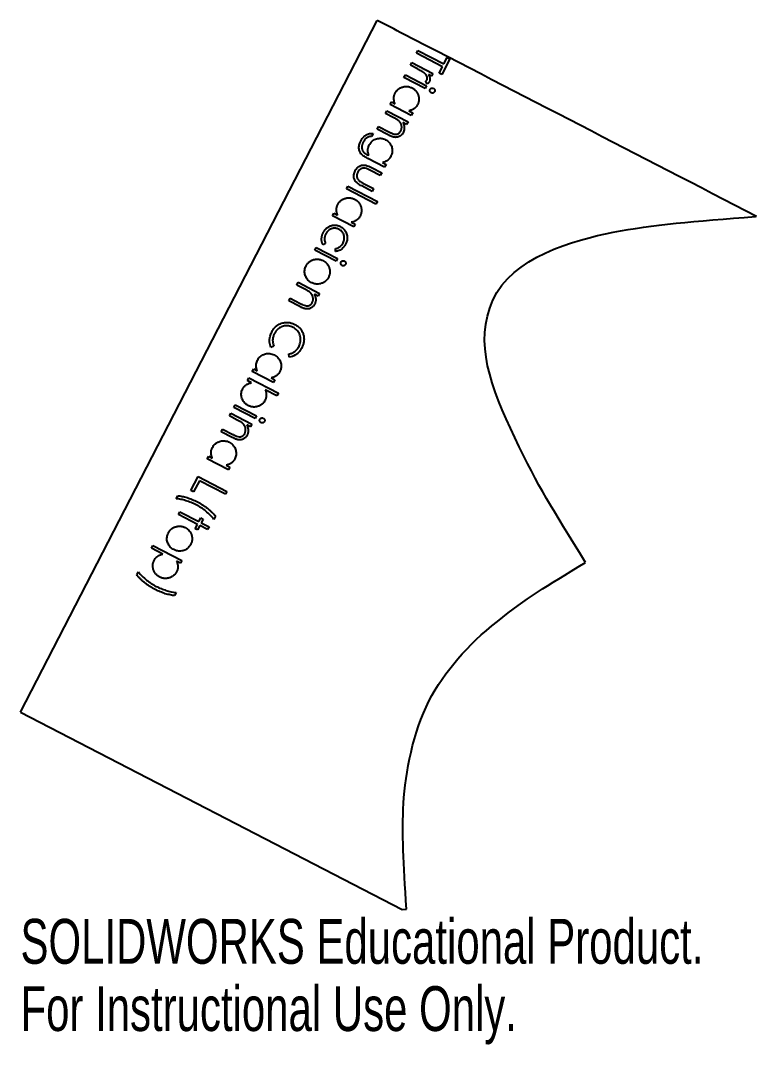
# Model space of a CAD drawing. Header units: millimetres. Extents: x 345 to 425, y -158 to -48.
import ezdxf

# ---------------------------------------------------------------- set-up
doc = ezdxf.new("R2010")
doc.units = ezdxf.units.MM
doc.styles.add('SLDTEXTSTYLE0', font='TXT', dxfattribs={"width": 0.7})

msp = doc.modelspace()

# ---------------------------------------------------------------- linework, layer by layer
at = {"color": 7, "linetype": 'Continuous', "lineweight": 25}
for p, q in [((345.21, -122.32), (383.7, -47.74)), ((387.92, -51.28), (388.09, -50.97)), ((390.72, -52.73), (387.92, -51.28)), ((388.09, -50.97), (390.88, -52.41)), ((391.54, -51.87), (390.67, -53.57)), ((390.88, -52.41), (391.24, -51.72)), ((391.24, -51.72), (391.54, -51.87)), ((387.27, -52.56), (387.42, -52.26)), ((388.04, -52.96), (387.27, -52.56)), ((387.42, -52.26), (389.71, -53.44)), ((390.36, -53.42), (390.72, -52.73)), ((386.57, -53.9), (386.73, -53.6)), ((388.87, -55.08), (386.57, -53.9)), ((386.73, -53.6), (389.02, -54.78)), ((389.56, -53.74), (389.22, -53.57)), ((389.71, -53.44), (389.56, -53.74)), ((390.67, -53.57), (390.36, -53.42)), ((389.02, -54.78), (388.87, -55.08)), ((389.1, -54.59), (388.93, -54.31)), ((385.08, -56.81), (385.23, -56.51)), ((387.37, -57.99), (385.08, -56.81)), ((385.23, -56.51), (385.62, -56.72)), ((384.58, -57.77), (384.73, -57.47)), ((385.42, -58.2), (384.58, -57.77)), ((384.73, -57.47), (387.02, -58.65)), ((387.1, -57.48), (387.52, -57.7)), ((387.52, -57.7), (387.37, -57.99)), ((383.7, -59.47), (383.85, -59.18)), ((384.88, -60.08), (383.7, -59.47)), ((383.85, -59.18), (384.94, -59.74)), ((386.87, -58.95), (386.46, -58.74)), ((387.02, -58.65), (386.87, -58.95)), ((383.24, -59.92), (383.07, -60.24)), ((382.67, -62.24), (382.79, -62.3)), ((384.49, -63.56), (382.67, -62.61)), ((384.03, -64.46), (382.96, -63.9)), ((383.08, -63.59), (384.18, -64.16)), ((384.25, -63.05), (384.65, -63.26)), ((384.65, -63.26), (384.49, -63.56)), ((384.18, -64.16), (384.03, -64.46)), ((380.38, -65.9), (380.53, -65.6)), ((383.56, -67.53), (380.38, -65.9)), ((380.53, -65.6), (383.71, -67.24)), ((383.15, -66.16), (382.02, -65.58)), ((382.23, -65.31), (383.3, -65.86)), ((383.3, -65.86), (383.15, -66.16)), ((383.71, -67.24), (383.56, -67.53)), ((378.88, -68.81), (379.03, -68.52)), ((381.17, -69.99), (378.88, -68.81)), ((379.03, -68.52), (379.42, -68.72)), ((380.9, -69.48), (381.32, -69.7)), ((424.62, -68.87), (424.52, -68.88)), ((381.32, -69.7), (381.17, -69.99)), ((376.96, -72.52), (377.12, -72.22)), ((379.25, -73.7), (376.96, -72.52)), ((377.12, -72.22), (379.41, -73.4)), ((378.12, -71.78), (377.85, -71.94)), ((379.2, -72.63), (379.18, -72.33)), ((379.41, -73.4), (379.25, -73.7)), ((375.03, -76.27), (375.18, -75.97)), ((375.18, -75.97), (377.47, -77.16)), ((375.87, -76.7), (375.03, -76.27)), ((377.32, -77.45), (376.91, -77.24)), ((377.47, -77.16), (377.32, -77.45)), ((374.15, -77.97), (374.3, -77.68)), ((375.33, -78.58), (374.15, -77.97)), ((374.3, -77.68), (375.39, -78.24)), ((372.54, -82.86), (372.23, -83.01)), ((374.21, -84.04), (374.15, -83.69)), ((370.22, -85.59), (370.37, -85.3)), ((372.51, -86.77), (370.22, -85.59)), ((370.37, -85.3), (370.76, -85.51)), ((369.71, -86.57), (369.86, -86.28)), ((370.13, -86.79), (369.71, -86.57)), ((369.86, -86.28), (373.04, -87.92)), ((372.24, -86.27), (372.66, -86.48)), ((372.66, -86.48), (372.51, -86.77)), ((372.88, -88.21), (371.61, -87.55)), ((373.04, -87.92), (372.88, -88.21)), ((368.22, -89.46), (368.37, -89.17)), ((368.37, -89.17), (370.66, -90.35)), ((367.74, -90.38), (367.89, -90.09)), ((368.58, -90.82), (367.74, -90.38)), ((367.89, -90.09), (370.18, -91.27)), ((370.51, -90.65), (368.22, -89.46)), ((370.66, -90.35), (370.51, -90.65)), ((370.03, -91.56), (369.62, -91.35)), ((370.18, -91.27), (370.03, -91.56)), ((366.86, -92.09), (367.01, -91.79)), ((368.04, -92.7), (366.86, -92.09)), ((367.01, -91.79), (368.11, -92.36)), ((365.36, -95), (365.51, -94.71)), ((365.51, -94.71), (365.9, -94.92)), ((367.65, -96.18), (365.36, -95)), ((367.38, -95.68), (367.8, -95.89)), ((367.8, -95.89), (367.65, -96.18)), ((363.6, -98.42), (364.37, -96.92)), ((364.37, -96.92), (367.47, -98.51)), ((364.51, -97.38), (363.89, -98.57)), ((367.31, -98.82), (364.51, -97.38)), ((362, -99.3), (362.17, -98.97)), ((363.89, -98.57), (363.6, -98.42)), ((367.47, -98.51), (367.31, -98.82)), ((362.26, -101.01), (362.41, -100.71)), ((364.29, -102.06), (362.26, -101.01)), ((362.41, -100.71), (364.45, -101.76)), ((364.45, -101.76), (364.65, -101.36)), ((364.65, -101.36), (364.91, -101.49)), ((364.91, -101.49), (364.7, -101.89)), ((366.26, -101.19), (366.08, -101.53)), ((364.05, -102.53), (364.29, -102.06)), ((364.31, -102.66), (364.05, -102.53)), ((364.55, -102.19), (364.31, -102.66)), ((365.4, -102.63), (364.55, -102.19)), ((364.7, -101.89), (365.55, -102.33)), ((365.55, -102.33), (365.4, -102.63)), ((359.33, -104.63), (359.48, -104.34)), ((360.56, -105.26), (359.33, -104.63)), ((359.48, -104.34), (362.61, -105.95)), ((362.61, -105.95), (362.46, -106.24)), ((362.46, -106.24), (362.04, -106.02)), ((357.76, -107.52), (357.93, -107.18)), ((362.01, -109.42), (361.84, -109.74)), ((345.21, -122.32), (386.39, -143.58)), ((386.39, -143.58), (386.86, -143.54))]:
    msp.add_line(p, q, dxfattribs=at)
for points, knots in [([(424.62, -68.87), (411.92, -62.32), (398.29, -55.27), (384.65, -48.23), (383.7, -47.74)], [0, 0, 0, 0, 0.06249586, 0.06714757, 0.06714757, 0.06714757, 0.06714757]), ([(388.8, -53.42), (388.75, -53.37), (388.69, -53.33), (388.62, -53.29), (388.56, -53.25), (388.5, -53.21), (388.43, -53.17), (388.3, -53.1), (388.17, -53.03), (388.04, -52.96)], [0, 0, 0, 0, 0.0002245657, 0.0002245657, 0.0002245657, 0.0004483, 0.0004483, 0.0004483, 0.000893911, 0.000893911, 0.000893911, 0.000893911]), ([(389.05, -54.17), (389.07, -54.12), (389.09, -54.07), (389.09, -54.01), (389.1, -53.96), (389.09, -53.9), (389.08, -53.85), (389.06, -53.78), (389.04, -53.72), (389.01, -53.67), (388.96, -53.58), (388.88, -53.49), (388.8, -53.42)], [0, 0, 0, 0, 0.0001654416, 0.0001654416, 0.0001654416, 0.0003303545, 0.0003303545, 0.0003303545, 0.0005188034, 0.0005188034, 0.0005188034, 0.0008396729, 0.0008396729, 0.0008396729, 0.0008396729]), ([(389.22, -53.57), (389.24, -53.61), (389.28, -53.68), (389.32, -53.79), (389.36, -53.9), (389.37, -54), (389.38, -54.1), (389.37, -54.19), (389.35, -54.28), (389.32, -54.34), (389.31, -54.37)], [0, 0, 0, 0, 0.155033, 0.298224, 0.431172, 0.55514, 0.671976, 0.782975, 0.891703, 1, 1, 1, 1]), ([(385.64, -55.56), (385.66, -55.53), (385.71, -55.45), (385.78, -55.34), (385.87, -55.24), (385.96, -55.16), (386.06, -55.08), (386.17, -55.01), (386.29, -54.96), (386.42, -54.91), (386.55, -54.88), (386.68, -54.86), (386.82, -54.85), (386.95, -54.86), (387.08, -54.87), (387.2, -54.91), (387.33, -54.95), (387.42, -54.99), (387.46, -55.01)], [0, 0, 0, 0, 0.063574, 0.125519, 0.186231, 0.246471, 0.306579, 0.367532, 0.429915, 0.494437, 0.559051, 0.622146, 0.683866, 0.745619, 0.807136, 0.870003, 0.933832, 1, 1, 1, 1]), ([(387.46, -55.01), (387.5, -55.03), (387.58, -55.08), (387.68, -55.16), (387.78, -55.24), (387.87, -55.33), (387.95, -55.44), (388.02, -55.55), (388.08, -55.67), (388.13, -55.8), (388.16, -55.93), (388.19, -56.06), (388.2, -56.19), (388.19, -56.32), (388.18, -56.44), (388.15, -56.57), (388.1, -56.69), (388.07, -56.77), (388.05, -56.81)], [0, 0, 0, 0, 0.064936, 0.128104, 0.189866, 0.251066, 0.312348, 0.37406, 0.437105, 0.501862, 0.56662, 0.629464, 0.691119, 0.75177, 0.812301, 0.873616, 0.935878, 1, 1, 1, 1]), ([(388.93, -54.31), (388.94, -54.3), (388.95, -54.29), (388.96, -54.28), (388.97, -54.27), (388.98, -54.25), (388.99, -54.24), (389.02, -54.22), (389.03, -54.2), (389.05, -54.17)], [0, 0, 0, 0, 0.0000457868, 0.0000457868, 0.0000457868, 0.0000916298, 0.0000916298, 0.0000916298, 0.0001828707, 0.0001828707, 0.0001828707, 0.0001828707]), ([(389.31, -54.37), (389.3, -54.39), (389.28, -54.41), (389.27, -54.43), (389.25, -54.45), (389.23, -54.47), (389.22, -54.49), (389.18, -54.53), (389.14, -54.56), (389.1, -54.59)], [0, 0, 0, 0, 0.0000777961, 0.0000777961, 0.0000777961, 0.0001558744, 0.0001558744, 0.0001558744, 0.0003099535, 0.0003099535, 0.0003099535, 0.0003099535]), ([(389.52, -55.53), (389.49, -55.52), (389.46, -55.5), (389.44, -55.47), (389.42, -55.45), (389.4, -55.42), (389.39, -55.39), (389.38, -55.36), (389.37, -55.33), (389.37, -55.3), (389.37, -55.26), (389.37, -55.23), (389.38, -55.2), (389.39, -55.19), (389.39, -55.18), (389.4, -55.17)], [0, 0, 0, 0, 0.0000998387, 0.0000998387, 0.0000998387, 0.0001999914, 0.0001999914, 0.0001999914, 0.0002916543, 0.0002916543, 0.0002916543, 0.0003875062, 0.0003875062, 0.0003875062, 0.0004248046, 0.0004248046, 0.0004248046, 0.0004248046]), ([(389.4, -55.17), (389.41, -55.15), (389.43, -55.12), (389.47, -55.08), (389.51, -55.05), (389.56, -55.03), (389.61, -55.02), (389.67, -55.02), (389.72, -55.03), (389.75, -55.04), (389.77, -55.05)], [0, 0, 0, 0, 0.125863, 0.249164, 0.370617, 0.500025, 0.628031, 0.75229, 0.872997, 1, 1, 1, 1]), ([(389.77, -55.05), (389.78, -55.06), (389.81, -55.08), (389.85, -55.11), (389.88, -55.16), (389.9, -55.21), (389.92, -55.26), (389.92, -55.31), (389.91, -55.37), (389.89, -55.4), (389.89, -55.42)], [0, 0, 0, 0, 0.128269, 0.251252, 0.373736, 0.502503, 0.629874, 0.753517, 0.873627, 1, 1, 1, 1]), ([(385.62, -56.72), (385.6, -56.67), (385.56, -56.57), (385.52, -56.42), (385.5, -56.27), (385.49, -56.13), (385.5, -55.98), (385.53, -55.84), (385.58, -55.7), (385.62, -55.61), (385.64, -55.56)], [0, 0, 0, 0, 0.134151, 0.26252, 0.386982, 0.508797, 0.629679, 0.750123, 0.873422, 1, 1, 1, 1]), ([(389.89, -55.42), (389.87, -55.45), (389.84, -55.49), (389.81, -55.51), (389.78, -55.53), (389.74, -55.55), (389.71, -55.56), (389.68, -55.56), (389.65, -55.57), (389.61, -55.56), (389.58, -55.56), (389.56, -55.55), (389.53, -55.54), (389.52, -55.54), (389.52, -55.54), (389.52, -55.53)], [0, 0, 0, 0, 0.0001243232, 0.0001243232, 0.0001243232, 0.0002307338, 0.0002307338, 0.0002307338, 0.0003253305, 0.0003253305, 0.0003253305, 0.0004145881, 0.0004145881, 0.0004145881, 0.0004270694, 0.0004270694, 0.0004270694, 0.0004270694]), ([(388.05, -56.81), (388.02, -56.86), (387.97, -56.95), (387.88, -57.07), (387.78, -57.17), (387.66, -57.27), (387.54, -57.34), (387.4, -57.4), (387.25, -57.45), (387.15, -57.47), (387.1, -57.48)], [0, 0, 0, 0, 0.1286784, 0.2524787, 0.3735723, 0.4934212, 0.6145022, 0.7376345, 0.8658388, 1, 1, 1, 1]), ([(386.02, -58.56), (385.97, -58.53), (385.93, -58.49), (385.88, -58.46), (385.83, -58.43), (385.78, -58.4), (385.73, -58.37), (385.62, -58.31), (385.52, -58.25), (385.42, -58.2)], [0, 0, 0, 0, 0.0001764273, 0.0001764273, 0.0001764273, 0.0003526417, 0.0003526417, 0.0003526417, 0.0007038249, 0.0007038249, 0.0007038249, 0.0007038249]), ([(386.24, -59.64), (386.25, -59.62), (386.28, -59.57), (386.3, -59.5), (386.32, -59.43), (386.33, -59.36), (386.34, -59.29), (386.34, -59.22), (386.33, -59.14), (386.31, -59.07), (386.3, -59), (386.27, -58.92), (386.24, -58.86), (386.21, -58.79), (386.17, -58.73), (386.12, -58.67), (386.07, -58.61), (386.04, -58.58), (386.02, -58.56)], [0, 0, 0, 0, 0.063059, 0.124511, 0.18565, 0.246125, 0.307264, 0.369205, 0.43197, 0.496805, 0.561662, 0.625377, 0.68793, 0.749589, 0.811428, 0.873815, 0.936517, 1, 1, 1, 1]), ([(386.46, -58.74), (386.5, -58.82), (386.54, -58.91), (386.56, -59.01), (386.6, -59.14), (386.62, -59.28), (386.61, -59.42), (386.59, -59.57), (386.55, -59.71), (386.48, -59.84)], [0, 0, 0, 0, 0.000288039, 0.000288039, 0.000288039, 0.000709751, 0.000709751, 0.000709751, 0.00114951, 0.00114951, 0.00114951, 0.00114951]), ([(381.91, -60.74), (382.01, -60.56), (382.12, -60.39), (382.27, -60.25), (382.36, -60.16), (382.46, -60.08), (382.58, -60.03), (382.69, -59.97), (382.82, -59.94), (382.95, -59.93), (383.05, -59.92), (383.14, -59.92), (383.24, -59.92)], [0, 0, 0, 0, 0.000603412, 0.000603412, 0.000603412, 0.000984128, 0.000984128, 0.000984128, 0.001371005, 0.001371005, 0.001371005, 0.001650742, 0.001650742, 0.001650742, 0.001650742]), ([(383.07, -60.24), (382.95, -60.25), (382.83, -60.27), (382.72, -60.32), (382.62, -60.36), (382.54, -60.42), (382.46, -60.48), (382.36, -60.57), (382.28, -60.69), (382.22, -60.8), (382.21, -60.82), (382.2, -60.84), (382.19, -60.86)], [0, 0, 0, 0, 0.000360156, 0.000360156, 0.000360156, 0.000663218, 0.000663218, 0.000663218, 0.001064371, 0.001064371, 0.001064371, 0.001130328, 0.001130328, 0.001130328, 0.001130328]), ([(382.83, -61.16), (382.9, -61.02), (383, -60.89), (383.11, -60.79), (383.23, -60.68), (383.36, -60.59), (383.51, -60.53), (383.65, -60.47), (383.82, -60.44), (383.97, -60.44), (384.11, -60.43), (384.25, -60.46), (384.38, -60.5), (384.46, -60.52), (384.53, -60.55), (384.59, -60.59)], [0, 0, 0, 0, 0.000471568, 0.000471568, 0.000471568, 0.000943146, 0.000943146, 0.000943146, 0.001419987, 0.001419987, 0.001419987, 0.001832866, 0.001832866, 0.001832866, 0.002059261, 0.002059261, 0.002059261, 0.002059261]), ([(384.59, -60.59), (384.73, -60.66), (384.86, -60.75), (384.96, -60.87), (385.07, -60.98), (385.16, -61.12), (385.22, -61.26), (385.27, -61.39), (385.3, -61.54), (385.31, -61.69), (385.32, -61.84), (385.31, -61.99), (385.27, -62.13), (385.24, -62.22), (385.21, -62.3), (385.17, -62.38)], [0, 0, 0, 0, 0.00046463, 0.00046463, 0.00046463, 0.000931351, 0.000931351, 0.000931351, 0.001368273, 0.001368273, 0.001368273, 0.001818126, 0.001818126, 0.001818126, 0.002081175, 0.002081175, 0.002081175, 0.002081175]), ([(386.48, -59.84), (386.46, -59.88), (386.42, -59.96), (386.33, -60.07), (386.23, -60.16), (386.12, -60.23), (386, -60.29), (385.88, -60.32), (385.75, -60.34), (385.64, -60.34), (385.54, -60.33), (385.47, -60.32), (385.38, -60.29), (385.29, -60.26), (385.2, -60.23), (385.1, -60.19), (384.99, -60.14), (384.92, -60.1), (384.88, -60.08)], [0, 0, 0, 0, 0.0760459, 0.1488816, 0.2206684, 0.292328, 0.3634877, 0.4330043, 0.5031801, 0.5749098, 0.6132807, 0.6556393, 0.7019355, 0.7525724, 0.807761, 0.8669813, 0.931152, 1, 1, 1, 1]), ([(384.94, -59.74), (384.99, -59.76), (385.03, -59.79), (385.08, -59.81), (385.12, -59.83), (385.17, -59.85), (385.21, -59.87), (385.3, -59.92), (385.39, -59.96), (385.49, -59.98)], [0, 0, 0, 0, 0.0001493482, 0.0001493482, 0.0001493482, 0.0002986962, 0.0002986962, 0.0002986962, 0.0005967624, 0.0005967624, 0.0005967624, 0.0005967624]), ([(385.49, -59.98), (385.53, -59.99), (385.61, -60.01), (385.73, -60.01), (385.83, -60), (385.93, -59.96), (386.03, -59.91), (386.11, -59.84), (386.18, -59.75), (386.22, -59.68), (386.24, -59.64)], [0, 0, 0, 0, 0.1382993, 0.265082, 0.3843609, 0.4995701, 0.6152556, 0.7340199, 0.8615474, 1, 1, 1, 1]), ([(382, -62.17), (381.92, -62.08), (381.85, -61.97), (381.81, -61.86), (381.76, -61.75), (381.73, -61.63), (381.72, -61.5), (381.72, -61.36), (381.74, -61.21), (381.78, -61.07), (381.81, -60.95), (381.86, -60.84), (381.91, -60.74)], [0, 0, 0, 0, 0.000365041, 0.000365041, 0.000365041, 0.00073111, 0.00073111, 0.00073111, 0.001167517, 0.001167517, 0.001167517, 0.001522684, 0.001522684, 0.001522684, 0.001522684]), ([(382.19, -60.86), (382.17, -60.89), (382.15, -60.93), (382.12, -61.01), (382.09, -61.08), (382.07, -61.15), (382.05, -61.22), (382.04, -61.29), (382.04, -61.36), (382.04, -61.45), (382.04, -61.55), (382.07, -61.67), (382.11, -61.78), (382.16, -61.86), (382.2, -61.92), (382.25, -61.96), (382.3, -62.01), (382.36, -62.05), (382.42, -62.1), (382.5, -62.15), (382.58, -62.2), (382.64, -62.23), (382.67, -62.24)], [0, 0, 0, 0, 0.049173, 0.096464, 0.141779, 0.186072, 0.228666, 0.270303, 0.310598, 0.35032, 0.425981, 0.496213, 0.562586, 0.626666, 0.660292, 0.697238, 0.737579, 0.781781, 0.830172, 0.882766, 0.93918, 1, 1, 1, 1]), ([(382.79, -62.3), (382.75, -62.21), (382.72, -62.12), (382.7, -62.02), (382.67, -61.88), (382.67, -61.74), (382.69, -61.6), (382.71, -61.45), (382.76, -61.3), (382.83, -61.16)], [0, 0, 0, 0, 0.000291816, 0.000291816, 0.000291816, 0.000723494, 0.000723494, 0.000723494, 0.001183299, 0.001183299, 0.001183299, 0.001183299]), ([(382.67, -62.61), (382.61, -62.58), (382.55, -62.55), (382.49, -62.52), (382.43, -62.49), (382.37, -62.45), (382.32, -62.42), (382.2, -62.34), (382.1, -62.26), (382, -62.17)], [0, 0, 0, 0, 0.0002011258, 0.0002011258, 0.0002011258, 0.0004024299, 0.0004024299, 0.0004024299, 0.000804564, 0.000804564, 0.000804564, 0.000804564]), ([(385.17, -62.38), (385.1, -62.51), (385.01, -62.63), (384.91, -62.73), (384.8, -62.83), (384.67, -62.91), (384.53, -62.97), (384.44, -63), (384.34, -63.03), (384.25, -63.05)], [0, 0, 0, 0, 0.000439103, 0.000439103, 0.000439103, 0.000881747, 0.000881747, 0.000881747, 0.001176508, 0.001176508, 0.001176508, 0.001176508]), ([(382.02, -65.58), (381.86, -65.5), (381.69, -65.4), (381.55, -65.28), (381.45, -65.21), (381.37, -65.12), (381.31, -65.02), (381.24, -64.92), (381.2, -64.81), (381.17, -64.69), (381.16, -64.59), (381.15, -64.48), (381.17, -64.38), (381.19, -64.23), (381.24, -64.09), (381.31, -63.95)], [0, 0, 0, 0, 0.000562317, 0.000562317, 0.000562317, 0.000917638, 0.000917638, 0.000917638, 0.001276573, 0.001276573, 0.001276573, 0.001591043, 0.001591043, 0.001591043, 0.002038661, 0.002038661, 0.002038661, 0.002038661]), ([(381.31, -63.95), (381.38, -63.82), (381.47, -63.68), (381.59, -63.58), (381.66, -63.51), (381.75, -63.45), (381.85, -63.4), (381.94, -63.36), (382.05, -63.33), (382.15, -63.33), (382.25, -63.32), (382.36, -63.33), (382.46, -63.35), (382.68, -63.4), (382.88, -63.49), (383.08, -63.59)], [0, 0, 0, 0, 0.0004652, 0.0004652, 0.0004652, 0.000777275, 0.000777275, 0.000777275, 0.001089959, 0.001089959, 0.001089959, 0.001401073, 0.001401073, 0.001401073, 0.002060536, 0.002060536, 0.002060536, 0.002060536]), ([(382.4, -63.67), (382.32, -63.66), (382.23, -63.65), (382.15, -63.66), (382.07, -63.68), (381.99, -63.71), (381.92, -63.75), (381.86, -63.78), (381.79, -63.83), (381.74, -63.89), (381.68, -63.95), (381.64, -64.03), (381.6, -64.1)], [0, 0, 0, 0, 0.0002428811, 0.0002428811, 0.0002428811, 0.0004870437, 0.0004870437, 0.0004870437, 0.0007176999, 0.0007176999, 0.0007176999, 0.0009700963, 0.0009700963, 0.0009700963, 0.0009700963]), ([(382.96, -63.9), (382.91, -63.88), (382.87, -63.86), (382.82, -63.84), (382.77, -63.81), (382.73, -63.79), (382.68, -63.77), (382.59, -63.73), (382.49, -63.69), (382.4, -63.67)], [0, 0, 0, 0, 0.0001525845, 0.0001525845, 0.0001525845, 0.0003051509, 0.0003051509, 0.0003051509, 0.0006100742, 0.0006100742, 0.0006100742, 0.0006100742]), ([(381.6, -64.1), (381.58, -64.14), (381.54, -64.22), (381.51, -64.34), (381.49, -64.46), (381.5, -64.58), (381.52, -64.69), (381.56, -64.8), (381.62, -64.89), (381.67, -64.95), (381.69, -64.98)], [0, 0, 0, 0, 0.141074, 0.273947, 0.400482, 0.524958, 0.646216, 0.763332, 0.880248, 1, 1, 1, 1]), ([(381.69, -64.98), (381.75, -65.03), (381.81, -65.07), (381.87, -65.11), (381.93, -65.15), (381.99, -65.18), (382.05, -65.21), (382.11, -65.25), (382.17, -65.28), (382.23, -65.31)], [0, 0, 0, 0, 0.0002260722, 0.0002260722, 0.0002260722, 0.000429903, 0.000429903, 0.000429903, 0.0006340795, 0.0006340795, 0.0006340795, 0.0006340795]), ([(379.45, -67.57), (379.47, -67.53), (379.51, -67.45), (379.59, -67.34), (379.67, -67.25), (379.77, -67.16), (379.87, -67.08), (379.98, -67.02), (380.1, -66.96), (380.23, -66.92), (380.36, -66.88), (380.49, -66.86), (380.62, -66.85), (380.75, -66.86), (380.88, -66.88), (381.01, -66.91), (381.14, -66.95), (381.22, -66.99), (381.26, -67.01)], [0, 0, 0, 0, 0.063574, 0.125519, 0.186231, 0.246471, 0.306579, 0.367532, 0.429915, 0.494437, 0.559051, 0.622146, 0.683866, 0.745619, 0.807136, 0.870003, 0.933832, 1, 1, 1, 1]), ([(381.26, -67.01), (381.3, -67.04), (381.38, -67.08), (381.49, -67.16), (381.59, -67.24), (381.68, -67.34), (381.76, -67.44), (381.82, -67.55), (381.88, -67.67), (381.93, -67.8), (381.97, -67.93), (381.99, -68.06), (382, -68.19), (382, -68.32), (381.98, -68.44), (381.95, -68.57), (381.91, -68.7), (381.87, -68.78), (381.85, -68.82)], [0, 0, 0, 0, 0.064936, 0.128104, 0.189866, 0.251066, 0.312348, 0.37406, 0.437105, 0.501862, 0.56662, 0.629464, 0.691119, 0.75177, 0.812301, 0.873616, 0.935878, 1, 1, 1, 1]), ([(379.42, -68.72), (379.4, -68.67), (379.37, -68.57), (379.33, -68.42), (379.3, -68.28), (379.3, -68.13), (379.31, -67.98), (379.34, -67.84), (379.38, -67.7), (379.42, -67.61), (379.45, -67.57)], [0, 0, 0, 0, 0.1341515, 0.2625198, 0.3869817, 0.5087967, 0.6296785, 0.7501232, 0.8734219, 1, 1, 1, 1]), ([(381.85, -68.82), (381.78, -68.95), (381.69, -69.07), (381.58, -69.17), (381.47, -69.27), (381.34, -69.35), (381.2, -69.4), (381.1, -69.44), (381, -69.46), (380.9, -69.48)], [0, 0, 0, 0, 0.000444067, 0.000444067, 0.000444067, 0.000893224, 0.000893224, 0.000893224, 0.001199841, 0.001199841, 0.001199841, 0.001199841]), ([(406.15, -106.18), (402.55, -100.24), (401.15, -98.2), (395.93, -87.23), (394.12, -82.47), (398.22, -73.3), (404.89, -71.39), (413.4, -69.76), (417.88, -69.37), (424.52, -68.88)], [0, 0, 0, 0, 0.25, 0.25, 0.5, 0.5, 0.75, 0.75, 1, 1, 1, 1]), ([(377.85, -71.94), (377.83, -71.91), (377.81, -71.86), (377.78, -71.79), (377.75, -71.71), (377.73, -71.63), (377.71, -71.55), (377.7, -71.47), (377.69, -71.38), (377.69, -71.3), (377.7, -71.21), (377.71, -71.12), (377.72, -71.04), (377.74, -70.95), (377.77, -70.86), (377.8, -70.77), (377.84, -70.68), (377.87, -70.63), (377.88, -70.6)], [0, 0, 0, 0, 0.059376, 0.117884, 0.176866, 0.235177, 0.29433, 0.353627, 0.414004, 0.475719, 0.537917, 0.600519, 0.664086, 0.728858, 0.794357, 0.861091, 0.929658, 1, 1, 1, 1]), ([(377.88, -70.6), (377.91, -70.55), (377.95, -70.47), (378.03, -70.35), (378.12, -70.24), (378.22, -70.14), (378.33, -70.06), (378.44, -69.98), (378.56, -69.92), (378.69, -69.87), (378.82, -69.83), (378.95, -69.81), (379.08, -69.8), (379.21, -69.8), (379.34, -69.82), (379.47, -69.85), (379.59, -69.89), (379.67, -69.93), (379.72, -69.95)], [0, 0, 0, 0, 0.068751, 0.135143, 0.199592, 0.262752, 0.324859, 0.3869, 0.449496, 0.513, 0.5762, 0.637735, 0.697645, 0.756727, 0.815907, 0.87583, 0.936929, 1, 1, 1, 1]), ([(379.58, -70.26), (379.54, -70.24), (379.46, -70.2), (379.32, -70.16), (379.19, -70.14), (379.05, -70.14), (378.91, -70.15), (378.77, -70.19), (378.64, -70.24), (378.52, -70.31), (378.41, -70.4), (378.31, -70.5), (378.22, -70.62), (378.17, -70.7), (378.14, -70.75)], [0, 0, 0, 0, 0.081949, 0.163096, 0.244371, 0.327793, 0.410862, 0.492237, 0.57335, 0.656356, 0.740333, 0.824261, 0.910813, 1, 1, 1, 1]), ([(380.01, -71.71), (380.07, -71.58), (380.12, -71.45), (380.13, -71.31), (380.15, -71.2), (380.14, -71.08), (380.12, -70.97), (380.1, -70.85), (380.06, -70.74), (380, -70.64), (379.94, -70.54), (379.85, -70.44), (379.76, -70.37), (379.71, -70.33), (379.64, -70.29), (379.58, -70.26)], [0, 0, 0, 0, 0.000414976, 0.000414976, 0.000414976, 0.000759849, 0.000759849, 0.000759849, 0.001103101, 0.001103101, 0.001103101, 0.001467501, 0.001467501, 0.001467501, 0.00167461, 0.00167461, 0.00167461, 0.00167461]), ([(379.72, -69.95), (379.85, -70.02), (379.99, -70.12), (380.09, -70.23), (380.2, -70.35), (380.29, -70.48), (380.35, -70.63), (380.41, -70.77), (380.45, -70.93), (380.45, -71.08), (380.46, -71.23), (380.45, -71.38), (380.41, -71.52), (380.38, -71.64), (380.33, -71.75), (380.28, -71.86)], [0, 0, 0, 0, 0.000471131, 0.000471131, 0.000471131, 0.000942107, 0.000942107, 0.000942107, 0.001410079, 0.001410079, 0.001410079, 0.001848115, 0.001848115, 0.001848115, 0.002206796, 0.002206796, 0.002206796, 0.002206796]), ([(378.14, -70.75), (378.12, -70.79), (378.08, -70.87), (378.04, -71), (378.02, -71.13), (378.01, -71.26), (378.01, -71.39), (378.03, -71.52), (378.07, -71.65), (378.1, -71.74), (378.12, -71.78)], [0, 0, 0, 0, 0.129617, 0.254988, 0.376743, 0.497469, 0.61852, 0.74113, 0.867806, 1, 1, 1, 1]), ([(379.18, -72.33), (379.31, -72.3), (379.44, -72.26), (379.56, -72.19), (379.68, -72.12), (379.78, -72.03), (379.87, -71.92), (379.92, -71.86), (379.97, -71.78), (380.01, -71.71)], [0, 0, 0, 0, 0.000404891, 0.000404891, 0.000404891, 0.000814124, 0.000814124, 0.000814124, 0.001069436, 0.001069436, 0.001069436, 0.001069436]), ([(380.28, -71.86), (380.22, -71.96), (380.16, -72.06), (380.09, -72.15), (379.97, -72.29), (379.84, -72.41), (379.68, -72.5), (379.56, -72.56), (379.43, -72.61), (379.3, -72.62), (379.27, -72.63), (379.24, -72.63), (379.2, -72.63)], [0, 0, 0, 0, 0.000344574, 0.000344574, 0.000344574, 0.000889786, 0.000889786, 0.000889786, 0.001290412, 0.001290412, 0.001290412, 0.00138702, 0.00138702, 0.00138702, 0.00138702]), ([(376.02, -74.2), (376.05, -74.15), (376.09, -74.07), (376.17, -73.96), (376.26, -73.86), (376.36, -73.76), (376.46, -73.69), (376.57, -73.62), (376.7, -73.56), (376.82, -73.52), (376.96, -73.49), (377.09, -73.47), (377.22, -73.46), (377.34, -73.47), (377.47, -73.49), (377.59, -73.52), (377.72, -73.56), (377.8, -73.6), (377.84, -73.62)], [0, 0, 0, 0, 0.068154, 0.133684, 0.19732, 0.259709, 0.321194, 0.382858, 0.445462, 0.509334, 0.573214, 0.635287, 0.696063, 0.756085, 0.81592, 0.876135, 0.937371, 1, 1, 1, 1]), ([(377.84, -73.62), (377.91, -73.66), (377.98, -73.71), (378.05, -73.76), (378.17, -73.85), (378.28, -73.96), (378.36, -74.08), (378.42, -74.17), (378.46, -74.27), (378.5, -74.36)], [0, 0, 0, 0, 0.000255432, 0.000255432, 0.000255432, 0.000708687, 0.000708687, 0.000708687, 0.0010205, 0.0010205, 0.0010205, 0.0010205]), ([(379.9, -74.15), (379.89, -74.15), (379.86, -74.13), (379.82, -74.09), (379.79, -74.05), (379.77, -74), (379.76, -73.94), (379.76, -73.89), (379.77, -73.84), (379.78, -73.8), (379.79, -73.79)], [0, 0, 0, 0, 0.125281, 0.246404, 0.368928, 0.497738, 0.625152, 0.74975, 0.872209, 1, 1, 1, 1]), ([(379.79, -73.79), (379.8, -73.77), (379.81, -73.74), (379.85, -73.7), (379.9, -73.67), (379.95, -73.65), (380, -73.64), (380.05, -73.64), (380.11, -73.65), (380.14, -73.66), (380.16, -73.67)], [0, 0, 0, 0, 0.125863, 0.249164, 0.370617, 0.500025, 0.628031, 0.75229, 0.872997, 1, 1, 1, 1]), ([(380.16, -73.67), (380.17, -73.68), (380.2, -73.7), (380.24, -73.73), (380.27, -73.78), (380.29, -73.83), (380.3, -73.88), (380.31, -73.94), (380.3, -73.99), (380.28, -74.02), (380.27, -74.04)], [0, 0, 0, 0, 0.128269, 0.251252, 0.373736, 0.502503, 0.629874, 0.753517, 0.873627, 1, 1, 1, 1]), ([(376.61, -76.01), (376.47, -75.93), (376.33, -75.84), (376.22, -75.72), (376.12, -75.6), (376.03, -75.46), (375.97, -75.31), (375.91, -75.17), (375.87, -75.02), (375.86, -74.87), (375.86, -74.72), (375.88, -74.57), (375.93, -74.42), (375.95, -74.35), (375.99, -74.27), (376.02, -74.2)], [0, 0, 0, 0, 0.000478021, 0.000478021, 0.000478021, 0.000958921, 0.000958921, 0.000958921, 0.001417977, 0.001417977, 0.001417977, 0.001863734, 0.001863734, 0.001863734, 0.002106712, 0.002106712, 0.002106712, 0.002106712]), ([(378.5, -74.36), (378.51, -74.41), (378.55, -74.5), (378.57, -74.63), (378.59, -74.77), (378.59, -74.9), (378.57, -75.04), (378.54, -75.17), (378.49, -75.31), (378.45, -75.4), (378.43, -75.44)], [0, 0, 0, 0, 0.12872, 0.253715, 0.375853, 0.496839, 0.618592, 0.741749, 0.869033, 1, 1, 1, 1]), ([(380.27, -74.04), (380.25, -74.07), (380.23, -74.11), (380.19, -74.13), (380.17, -74.15), (380.13, -74.17), (380.1, -74.18), (380.07, -74.18), (380.03, -74.19), (380, -74.18), (379.97, -74.18), (379.94, -74.17), (379.92, -74.16), (379.91, -74.16), (379.91, -74.16), (379.9, -74.15)], [0, 0, 0, 0, 0.0001243232, 0.0001243232, 0.0001243232, 0.0002307338, 0.0002307338, 0.0002307338, 0.0003253305, 0.0003253305, 0.0003253305, 0.0004145881, 0.0004145881, 0.0004145881, 0.0004270694, 0.0004270694, 0.0004270694, 0.0004270694]), ([(377.6, -76.12), (377.51, -76.14), (377.43, -76.15), (377.34, -76.16), (377.2, -76.17), (377.05, -76.16), (376.91, -76.12), (376.81, -76.1), (376.7, -76.05), (376.61, -76.01)], [0, 0, 0, 0, 0.000256022, 0.000256022, 0.000256022, 0.000694477, 0.000694477, 0.000694477, 0.001023276, 0.001023276, 0.001023276, 0.001023276]), ([(378.43, -75.44), (378.41, -75.48), (378.36, -75.57), (378.28, -75.68), (378.19, -75.78), (378.09, -75.87), (377.98, -75.95), (377.86, -76.02), (377.73, -76.08), (377.64, -76.1), (377.6, -76.12)], [0, 0, 0, 0, 0.131488, 0.258001, 0.381252, 0.502829, 0.624172, 0.74673, 0.871291, 1, 1, 1, 1]), ([(376.47, -77.07), (376.42, -77.03), (376.38, -76.99), (376.33, -76.96), (376.28, -76.93), (376.23, -76.9), (376.18, -76.87), (376.07, -76.81), (375.97, -76.76), (375.87, -76.7)], [0, 0, 0, 0, 0.0001764273, 0.0001764273, 0.0001764273, 0.0003526417, 0.0003526417, 0.0003526417, 0.0007038249, 0.0007038249, 0.0007038249, 0.0007038249]), ([(376.69, -78.14), (376.74, -78.05), (376.77, -77.96), (376.78, -77.87), (376.79, -77.77), (376.78, -77.67), (376.76, -77.58), (376.74, -77.48), (376.71, -77.39), (376.66, -77.31), (376.61, -77.22), (376.54, -77.14), (376.47, -77.07)], [0, 0, 0, 0, 0.000288018, 0.000288018, 0.000288018, 0.000577727, 0.000577727, 0.000577727, 0.000865524, 0.000865524, 0.000865524, 0.001174894, 0.001174894, 0.001174894, 0.001174894]), ([(376.91, -77.24), (376.93, -77.29), (376.97, -77.38), (377.02, -77.53), (377.05, -77.67), (377.06, -77.81), (377.06, -77.95), (377.03, -78.08), (376.99, -78.21), (376.95, -78.3), (376.93, -78.34)], [0, 0, 0, 0, 0.140711, 0.273715, 0.40008, 0.521656, 0.640797, 0.758971, 0.878111, 1, 1, 1, 1]), ([(376.93, -78.34), (376.91, -78.38), (376.87, -78.46), (376.78, -78.57), (376.68, -78.66), (376.57, -78.73), (376.45, -78.79), (376.33, -78.83), (376.2, -78.84), (376.09, -78.84), (375.99, -78.83), (375.92, -78.82), (375.83, -78.79), (375.74, -78.77), (375.65, -78.73), (375.55, -78.69), (375.44, -78.64), (375.37, -78.6), (375.33, -78.58)], [0, 0, 0, 0, 0.076046, 0.148882, 0.220668, 0.292328, 0.363488, 0.433004, 0.50318, 0.57491, 0.613281, 0.655639, 0.701935, 0.752572, 0.807761, 0.866981, 0.931152, 1, 1, 1, 1]), ([(375.39, -78.24), (375.44, -78.27), (375.48, -78.29), (375.53, -78.31), (375.57, -78.33), (375.62, -78.35), (375.66, -78.38), (375.75, -78.42), (375.84, -78.46), (375.94, -78.48)], [0, 0, 0, 0, 0.0001493482, 0.0001493482, 0.0001493482, 0.0002986962, 0.0002986962, 0.0002986962, 0.0005967624, 0.0005967624, 0.0005967624, 0.0005967624]), ([(375.94, -78.48), (375.98, -78.49), (376.06, -78.51), (376.17, -78.51), (376.28, -78.5), (376.38, -78.46), (376.48, -78.41), (376.56, -78.34), (376.63, -78.25), (376.67, -78.18), (376.69, -78.14)], [0, 0, 0, 0, 0.138299, 0.265082, 0.384361, 0.49957, 0.615256, 0.73402, 0.861547, 1, 1, 1, 1]), ([(372.31, -81.34), (372.37, -81.22), (372.44, -81.11), (372.52, -81), (372.65, -80.83), (372.81, -80.68), (372.99, -80.56), (373.15, -80.46), (373.33, -80.39), (373.51, -80.34)], [0, 0, 0, 0, 0.000405939, 0.000405939, 0.000405939, 0.001045629, 0.001045629, 0.001045629, 0.001623566, 0.001623566, 0.001623566, 0.001623566]), ([(373.51, -80.34), (373.57, -80.33), (373.68, -80.3), (373.84, -80.29), (374.01, -80.29), (374.17, -80.3), (374.33, -80.33), (374.5, -80.38), (374.66, -80.44), (374.77, -80.49), (374.82, -80.51)], [0, 0, 0, 0, 0.12457, 0.247377, 0.368769, 0.490611, 0.613498, 0.739207, 0.867642, 1, 1, 1, 1]), ([(374.82, -80.51), (374.87, -80.55), (374.98, -80.6), (375.13, -80.71), (375.27, -80.83), (375.39, -80.95), (375.49, -81.09), (375.58, -81.25), (375.66, -81.41), (375.72, -81.58), (375.77, -81.76), (375.79, -81.94), (375.8, -82.12), (375.79, -82.3), (375.76, -82.48), (375.72, -82.66), (375.65, -82.84), (375.59, -82.96), (375.57, -83.02)], [0, 0, 0, 0, 0.064366, 0.126683, 0.187595, 0.247542, 0.307232, 0.367545, 0.428888, 0.492101, 0.555539, 0.617721, 0.679179, 0.740831, 0.802924, 0.866591, 0.932119, 1, 1, 1, 1]), ([(372.23, -83.01), (372.15, -82.82), (372.09, -82.62), (372.07, -82.41), (372.06, -82.2), (372.08, -81.99), (372.14, -81.79), (372.18, -81.63), (372.24, -81.49), (372.31, -81.34)], [0, 0, 0, 0, 0.00062376, 0.00062376, 0.00062376, 0.00124622, 0.00124622, 0.00124622, 0.001718112, 0.001718112, 0.001718112, 0.001718112]), ([(372.59, -81.51), (372.54, -81.62), (372.5, -81.73), (372.46, -81.84), (372.42, -82), (372.4, -82.18), (372.42, -82.35), (372.43, -82.52), (372.48, -82.7), (372.54, -82.86)], [0, 0, 0, 0, 0.000351406, 0.000351406, 0.000351406, 0.000865072, 0.000865072, 0.000865072, 0.001401336, 0.001401336, 0.001401336, 0.001401336]), ([(374.62, -80.83), (374.46, -80.75), (374.29, -80.69), (374.11, -80.66), (373.93, -80.64), (373.74, -80.65), (373.57, -80.7), (373.42, -80.74), (373.27, -80.8), (373.14, -80.89), (373, -80.98), (372.87, -81.1), (372.77, -81.24), (372.7, -81.32), (372.65, -81.42), (372.59, -81.51)], [0, 0, 0, 0, 0.000538289, 0.000538289, 0.000538289, 0.00108455, 0.00108455, 0.00108455, 0.001549753, 0.001549753, 0.001549753, 0.002063973, 0.002063973, 0.002063973, 0.002385889, 0.002385889, 0.002385889, 0.002385889]), ([(375.26, -82.86), (375.34, -82.7), (375.4, -82.52), (375.42, -82.34), (375.45, -82.15), (375.44, -81.96), (375.39, -81.78), (375.35, -81.61), (375.28, -81.45), (375.18, -81.3), (375.09, -81.17), (374.97, -81.06), (374.85, -80.97), (374.78, -80.91), (374.7, -80.87), (374.62, -80.83)], [0, 0, 0, 0, 0.000551018, 0.000551018, 0.000551018, 0.001104649, 0.001104649, 0.001104649, 0.001633317, 0.001633317, 0.001633317, 0.002106277, 0.002106277, 0.002106277, 0.002366526, 0.002366526, 0.002366526, 0.002366526]), ([(370.78, -84.35), (370.85, -84.22), (370.94, -84.09), (371.06, -83.99), (371.17, -83.88), (371.31, -83.8), (371.45, -83.74), (371.58, -83.69), (371.73, -83.66), (371.87, -83.64), (372.03, -83.63), (372.2, -83.65), (372.35, -83.7), (372.44, -83.73), (372.52, -83.76), (372.6, -83.8)], [0, 0, 0, 0, 0.000460253, 0.000460253, 0.000460253, 0.000923728, 0.000923728, 0.000923728, 0.001347911, 0.001347911, 0.001347911, 0.001839583, 0.001839583, 0.001839583, 0.002098473, 0.002098473, 0.002098473, 0.002098473]), ([(372.6, -83.8), (372.73, -83.88), (372.87, -83.97), (372.97, -84.08), (373.08, -84.2), (373.17, -84.33), (373.23, -84.48), (373.28, -84.61), (373.32, -84.76), (373.33, -84.9), (373.34, -85.06), (373.32, -85.23), (373.28, -85.39), (373.25, -85.46), (373.22, -85.53), (373.19, -85.6)], [0, 0, 0, 0, 0.000468952, 0.000468952, 0.000468952, 0.000942561, 0.000942561, 0.000942561, 0.001374234, 0.001374234, 0.001374234, 0.001864716, 0.001864716, 0.001864716, 0.002096141, 0.002096141, 0.002096141, 0.002096141]), ([(374.15, -83.69), (374.21, -83.68), (374.33, -83.66), (374.5, -83.6), (374.66, -83.52), (374.8, -83.42), (374.94, -83.3), (375.06, -83.17), (375.17, -83.02), (375.23, -82.92), (375.26, -82.86)], [0, 0, 0, 0, 0.127972, 0.252156, 0.374622, 0.496773, 0.619877, 0.743538, 0.869723, 1, 1, 1, 1]), ([(375.57, -83.02), (375.5, -83.15), (375.42, -83.27), (375.33, -83.39), (375.2, -83.55), (375.04, -83.69), (374.87, -83.8), (374.67, -83.92), (374.44, -84), (374.21, -84.04)], [0, 0, 0, 0, 0.000441066, 0.000441066, 0.000441066, 0.001063402, 0.001063402, 0.001063402, 0.00176813, 0.00176813, 0.00176813, 0.00176813]), ([(370.76, -85.51), (370.72, -85.41), (370.69, -85.32), (370.67, -85.22), (370.63, -85.08), (370.62, -84.93), (370.64, -84.78), (370.66, -84.63), (370.71, -84.49), (370.78, -84.35)], [0, 0, 0, 0, 0.000300128, 0.000300128, 0.000300128, 0.000740102, 0.000740102, 0.000740102, 0.001197743, 0.001197743, 0.001197743, 0.001197743]), ([(373.19, -85.6), (373.16, -85.65), (373.11, -85.74), (373.02, -85.86), (372.92, -85.96), (372.8, -86.05), (372.68, -86.13), (372.54, -86.19), (372.39, -86.24), (372.29, -86.26), (372.24, -86.27)], [0, 0, 0, 0, 0.128678, 0.252479, 0.373572, 0.493421, 0.614502, 0.737634, 0.865839, 1, 1, 1, 1]), ([(369.18, -87.45), (369.2, -87.41), (369.25, -87.32), (369.34, -87.2), (369.45, -87.1), (369.56, -87), (369.69, -86.93), (369.82, -86.87), (369.97, -86.82), (370.08, -86.8), (370.13, -86.79)], [0, 0, 0, 0, 0.1276383, 0.2515127, 0.3716011, 0.4916924, 0.6124782, 0.7364305, 0.8652706, 1, 1, 1, 1]), ([(369.77, -89.25), (369.63, -89.18), (369.49, -89.08), (369.38, -88.96), (369.27, -88.84), (369.19, -88.7), (369.13, -88.55), (369.07, -88.41), (369.04, -88.25), (369.03, -88.1), (369.03, -87.95), (369.05, -87.79), (369.1, -87.64), (369.12, -87.58), (369.15, -87.51), (369.18, -87.45)], [0, 0, 0, 0, 0.000485079, 0.000485079, 0.000485079, 0.000973379, 0.000973379, 0.000973379, 0.001423664, 0.001423664, 0.001423664, 0.001890523, 0.001890523, 0.001890523, 0.002093183, 0.002093183, 0.002093183, 0.002093183]), ([(371.61, -87.55), (371.63, -87.6), (371.67, -87.7), (371.71, -87.85), (371.73, -87.99), (371.73, -88.14), (371.72, -88.28), (371.69, -88.43), (371.65, -88.57), (371.61, -88.66), (371.59, -88.7)], [0, 0, 0, 0, 0.13469, 0.263722, 0.387766, 0.509195, 0.629355, 0.749905, 0.873311, 1, 1, 1, 1]), ([(371.59, -88.7), (371.56, -88.74), (371.52, -88.82), (371.45, -88.93), (371.36, -89.02), (371.27, -89.11), (371.16, -89.19), (371.05, -89.25), (370.93, -89.31), (370.8, -89.35), (370.67, -89.39), (370.54, -89.41), (370.41, -89.42), (370.28, -89.41), (370.15, -89.39), (370.02, -89.36), (369.89, -89.31), (369.81, -89.27), (369.77, -89.25)], [0, 0, 0, 0, 0.063647, 0.125663, 0.186444, 0.246423, 0.306924, 0.36792, 0.430433, 0.49503, 0.559717, 0.622736, 0.684703, 0.74606, 0.807647, 0.870334, 0.934044, 1, 1, 1, 1]), ([(369.18, -91.18), (369.14, -91.14), (369.09, -91.11), (369.04, -91.08), (368.99, -91.04), (368.94, -91.01), (368.89, -90.98), (368.79, -90.93), (368.69, -90.87), (368.58, -90.82)], [0, 0, 0, 0, 0.0001764273, 0.0001764273, 0.0001764273, 0.0003526417, 0.0003526417, 0.0003526417, 0.0007038249, 0.0007038249, 0.0007038249, 0.0007038249]), ([(369.41, -92.26), (369.45, -92.17), (369.48, -92.08), (369.49, -91.98), (369.51, -91.88), (369.5, -91.79), (369.48, -91.69), (369.46, -91.6), (369.42, -91.5), (369.38, -91.42), (369.33, -91.33), (369.26, -91.25), (369.18, -91.18)], [0, 0, 0, 0, 0.000288018, 0.000288018, 0.000288018, 0.000577727, 0.000577727, 0.000577727, 0.000865524, 0.000865524, 0.000865524, 0.001174894, 0.001174894, 0.001174894, 0.001174894]), ([(369.62, -91.35), (369.64, -91.4), (369.69, -91.5), (369.73, -91.64), (369.76, -91.79), (369.78, -91.93), (369.77, -92.06), (369.75, -92.2), (369.71, -92.33), (369.67, -92.41), (369.65, -92.45)], [0, 0, 0, 0, 0.140711, 0.273715, 0.40008, 0.521656, 0.640797, 0.758971, 0.878111, 1, 1, 1, 1]), ([(371.16, -91.1), (371.14, -91.09), (371.11, -91.07), (371.07, -91.04), (371.04, -90.99), (371.02, -90.94), (371.01, -90.89), (371.01, -90.83), (371.02, -90.78), (371.03, -90.75), (371.04, -90.73)], [0, 0, 0, 0, 0.125281, 0.246404, 0.368928, 0.497738, 0.625152, 0.74975, 0.872209, 1, 1, 1, 1]), ([(371.04, -90.73), (371.06, -90.7), (371.08, -90.67), (371.11, -90.65), (371.13, -90.63), (371.17, -90.61), (371.2, -90.6), (371.23, -90.59), (371.26, -90.58), (371.29, -90.58), (371.32, -90.58), (371.35, -90.59), (371.38, -90.6), (371.39, -90.61), (371.4, -90.61), (371.41, -90.61)], [0, 0, 0, 0, 0.0001085584, 0.0001085584, 0.0001085584, 0.0002083581, 0.0002083581, 0.0002083581, 0.0002998431, 0.0002998431, 0.0002998431, 0.0003981026, 0.0003981026, 0.0003981026, 0.0004230603, 0.0004230603, 0.0004230603, 0.0004230603]), ([(371.53, -90.98), (371.52, -91), (371.5, -91.03), (371.46, -91.07), (371.42, -91.1), (371.37, -91.12), (371.31, -91.13), (371.26, -91.13), (371.21, -91.12), (371.17, -91.11), (371.16, -91.1)], [0, 0, 0, 0, 0.127682, 0.250102, 0.372026, 0.500203, 0.626992, 0.750978, 0.872837, 1, 1, 1, 1]), ([(371.41, -90.61), (371.42, -90.62), (371.45, -90.64), (371.49, -90.68), (371.52, -90.72), (371.54, -90.77), (371.56, -90.83), (371.56, -90.88), (371.55, -90.93), (371.53, -90.97), (371.53, -90.98)], [0, 0, 0, 0, 0.128269, 0.251252, 0.373736, 0.502503, 0.629874, 0.753517, 0.873627, 1, 1, 1, 1]), ([(369.65, -92.45), (369.63, -92.5), (369.58, -92.58), (369.49, -92.68), (369.39, -92.77), (369.28, -92.85), (369.17, -92.9), (369.04, -92.94), (368.91, -92.96), (368.8, -92.96), (368.71, -92.95), (368.63, -92.93), (368.55, -92.91), (368.46, -92.88), (368.36, -92.84), (368.26, -92.8), (368.15, -92.75), (368.08, -92.71), (368.04, -92.7)], [0, 0, 0, 0, 0.0760459, 0.1488816, 0.2206684, 0.292328, 0.3634877, 0.4330043, 0.5031801, 0.5749098, 0.6132807, 0.6556393, 0.7019355, 0.7525724, 0.807761, 0.8669813, 0.931152, 1, 1, 1, 1]), ([(368.11, -92.36), (368.15, -92.38), (368.2, -92.4), (368.24, -92.43), (368.28, -92.45), (368.33, -92.47), (368.37, -92.49), (368.47, -92.53), (368.56, -92.57), (368.65, -92.6)], [0, 0, 0, 0, 0.0001493482, 0.0001493482, 0.0001493482, 0.0002986962, 0.0002986962, 0.0002986962, 0.0005967624, 0.0005967624, 0.0005967624, 0.0005967624]), ([(368.65, -92.6), (368.75, -92.62), (368.84, -92.63), (368.94, -92.62), (369, -92.61), (369.06, -92.59), (369.11, -92.57), (369.17, -92.54), (369.22, -92.5), (369.26, -92.46), (369.32, -92.4), (369.37, -92.33), (369.41, -92.26)], [0, 0, 0, 0, 0.0002834509, 0.0002834509, 0.0002834509, 0.0004683751, 0.0004683751, 0.0004683751, 0.0006529327, 0.0006529327, 0.0006529327, 0.0008998385, 0.0008998385, 0.0008998385, 0.0008998385]), ([(365.9, -94.92), (365.88, -94.87), (365.84, -94.77), (365.8, -94.62), (365.78, -94.47), (365.77, -94.33), (365.78, -94.18), (365.81, -94.04), (365.86, -93.9), (365.9, -93.81), (365.92, -93.76)], [0, 0, 0, 0, 0.134151, 0.26252, 0.386982, 0.508797, 0.629679, 0.750123, 0.873422, 1, 1, 1, 1]), ([(365.92, -93.76), (366, -93.63), (366.09, -93.5), (366.2, -93.4), (366.31, -93.29), (366.45, -93.21), (366.59, -93.15), (366.73, -93.1), (366.87, -93.07), (367.01, -93.05), (367.17, -93.04), (367.34, -93.06), (367.5, -93.11), (367.58, -93.14), (367.66, -93.17), (367.74, -93.21)], [0, 0, 0, 0, 0.000460253, 0.000460253, 0.000460253, 0.000923728, 0.000923728, 0.000923728, 0.001347911, 0.001347911, 0.001347911, 0.001839583, 0.001839583, 0.001839583, 0.002098473, 0.002098473, 0.002098473, 0.002098473]), ([(367.74, -93.21), (367.88, -93.29), (368.01, -93.38), (368.12, -93.49), (368.22, -93.61), (368.31, -93.74), (368.37, -93.89), (368.42, -94.02), (368.46, -94.17), (368.47, -94.31), (368.49, -94.47), (368.47, -94.64), (368.42, -94.8), (368.39, -94.87), (368.36, -94.94), (368.33, -95.01)], [0, 0, 0, 0, 0.000468952, 0.000468952, 0.000468952, 0.000942561, 0.000942561, 0.000942561, 0.001374234, 0.001374234, 0.001374234, 0.001864716, 0.001864716, 0.001864716, 0.002096141, 0.002096141, 0.002096141, 0.002096141]), ([(368.33, -95.01), (368.3, -95.06), (368.25, -95.15), (368.16, -95.27), (368.06, -95.37), (367.95, -95.46), (367.82, -95.54), (367.68, -95.6), (367.54, -95.65), (367.43, -95.67), (367.38, -95.68)], [0, 0, 0, 0, 0.128678, 0.252479, 0.373572, 0.493421, 0.614502, 0.737634, 0.865839, 1, 1, 1, 1]), ([(364.17, -99.97), (364.07, -99.92), (363.89, -99.83), (363.61, -99.71), (363.33, -99.6), (363.05, -99.51), (362.77, -99.43), (362.51, -99.37), (362.25, -99.32), (362.09, -99.31), (362, -99.3)], [0, 0, 0, 0, 0.136229, 0.270023, 0.402222, 0.532683, 0.659094, 0.77869, 0.8922, 1, 1, 1, 1]), ([(362.17, -98.97), (362.25, -98.98), (362.41, -99), (362.66, -99.04), (362.92, -99.1), (363.19, -99.18), (363.46, -99.27), (363.74, -99.38), (364.01, -99.5), (364.2, -99.59), (364.29, -99.63)], [0, 0, 0, 0, 0.105617, 0.2177536, 0.3369834, 0.4633716, 0.5945838, 0.7274906, 0.8627168, 1, 1, 1, 1]), ([(366.08, -101.53), (365.96, -101.37), (365.82, -101.21), (365.67, -101.06), (365.52, -100.91), (365.37, -100.77), (365.21, -100.64), (364.88, -100.38), (364.53, -100.16), (364.17, -99.97)], [0, 0, 0, 0, 0.000625395, 0.000625395, 0.000625395, 0.001249799, 0.001249799, 0.001249799, 0.002494745, 0.002494745, 0.002494745, 0.002494745]), ([(364.29, -99.63), (364.38, -99.68), (364.58, -99.79), (364.86, -99.96), (365.13, -100.14), (365.38, -100.33), (365.63, -100.54), (365.85, -100.75), (366.07, -100.96), (366.2, -101.11), (366.26, -101.19)], [0, 0, 0, 0, 0.1307678, 0.2599946, 0.3881243, 0.515566, 0.6412137, 0.7635698, 0.883044, 1, 1, 1, 1]), ([(361.16, -102.99), (361.18, -102.94), (361.23, -102.86), (361.31, -102.75), (361.4, -102.64), (361.5, -102.55), (361.6, -102.47), (361.71, -102.41), (361.84, -102.35), (361.96, -102.31), (362.1, -102.28), (362.23, -102.26), (362.36, -102.25), (362.48, -102.26), (362.61, -102.28), (362.73, -102.31), (362.86, -102.35), (362.94, -102.39), (362.98, -102.41)], [0, 0, 0, 0, 0.068154, 0.133684, 0.19732, 0.259709, 0.321194, 0.382858, 0.445462, 0.509334, 0.573214, 0.635287, 0.696063, 0.756085, 0.81592, 0.876135, 0.937371, 1, 1, 1, 1]), ([(362.98, -102.41), (363.05, -102.45), (363.12, -102.49), (363.19, -102.54), (363.31, -102.64), (363.42, -102.75), (363.5, -102.87), (363.56, -102.96), (363.6, -103.05), (363.64, -103.15)], [0, 0, 0, 0, 0.000255432, 0.000255432, 0.000255432, 0.000708687, 0.000708687, 0.000708687, 0.0010205, 0.0010205, 0.0010205, 0.0010205]), ([(361.75, -104.79), (361.61, -104.72), (361.47, -104.62), (361.36, -104.51), (361.26, -104.39), (361.17, -104.25), (361.11, -104.1), (361.05, -103.96), (361.01, -103.81), (361, -103.65), (361, -103.51), (361.02, -103.35), (361.07, -103.21), (361.09, -103.13), (361.13, -103.06), (361.16, -102.99)], [0, 0, 0, 0, 0.000478021, 0.000478021, 0.000478021, 0.000958921, 0.000958921, 0.000958921, 0.001417977, 0.001417977, 0.001417977, 0.001863734, 0.001863734, 0.001863734, 0.002106712, 0.002106712, 0.002106712, 0.002106712]), ([(363.64, -103.15), (363.65, -103.2), (363.69, -103.28), (363.71, -103.42), (363.73, -103.56), (363.73, -103.69), (363.71, -103.83), (363.68, -103.96), (363.63, -104.1), (363.59, -104.18), (363.57, -104.23)], [0, 0, 0, 0, 0.12872, 0.253715, 0.375853, 0.496839, 0.618592, 0.741749, 0.869033, 1, 1, 1, 1]), ([(362.74, -104.91), (362.65, -104.93), (362.57, -104.94), (362.48, -104.95), (362.34, -104.96), (362.19, -104.95), (362.05, -104.91), (361.95, -104.89), (361.84, -104.84), (361.75, -104.79)], [0, 0, 0, 0, 0.000256022, 0.000256022, 0.000256022, 0.000694477, 0.000694477, 0.000694477, 0.001023276, 0.001023276, 0.001023276, 0.001023276]), ([(363.57, -104.23), (363.53, -104.31), (363.48, -104.39), (363.42, -104.46), (363.33, -104.57), (363.23, -104.67), (363.11, -104.75), (362.99, -104.82), (362.87, -104.87), (362.74, -104.91)], [0, 0, 0, 0, 0.000278691, 0.000278691, 0.000278691, 0.000706239, 0.000706239, 0.000706239, 0.00111243, 0.00111243, 0.00111243, 0.00111243]), ([(360.24, -107.75), (360.2, -107.72), (360.12, -107.68), (360.01, -107.6), (359.9, -107.52), (359.81, -107.42), (359.73, -107.32), (359.66, -107.21), (359.6, -107.09), (359.56, -106.96), (359.52, -106.83), (359.49, -106.7), (359.48, -106.57), (359.49, -106.44), (359.5, -106.32), (359.53, -106.19), (359.58, -106.07), (359.61, -105.99), (359.63, -105.95)], [0, 0, 0, 0, 0.066251, 0.130104, 0.192753, 0.254498, 0.315994, 0.378188, 0.441018, 0.505761, 0.570239, 0.632478, 0.693519, 0.753814, 0.813737, 0.874424, 0.936332, 1, 1, 1, 1]), ([(359.63, -105.95), (359.68, -105.86), (359.73, -105.78), (359.79, -105.7), (359.88, -105.6), (359.99, -105.51), (360.11, -105.43), (360.23, -105.36), (360.36, -105.31), (360.49, -105.28), (360.51, -105.27), (360.54, -105.27), (360.56, -105.26)], [0, 0, 0, 0, 0.000291967, 0.000291967, 0.000291967, 0.000708489, 0.000708489, 0.000708489, 0.001123003, 0.001123003, 0.001123003, 0.001193996, 0.001193996, 0.001193996, 0.001193996]), ([(362.04, -106.02), (362.06, -106.07), (362.1, -106.17), (362.15, -106.32), (362.18, -106.46), (362.19, -106.61), (362.18, -106.76), (362.16, -106.9), (362.11, -107.04), (362.07, -107.13), (362.05, -107.18)], [0, 0, 0, 0, 0.134826, 0.263696, 0.387462, 0.508659, 0.628389, 0.749, 0.872409, 1, 1, 1, 1]), ([(386.86, -143.54), (386.51, -138.46), (386.35, -135.46), (386.73, -128.81), (387.57, -124.43), (390.98, -117.83), (393.44, -115.09), (399.87, -109.95), (401.8, -108.83), (406.15, -106.18)], [0, 0, 0, 0, 0.25, 0.25, 0.5, 0.5, 0.75, 0.75, 1, 1, 1, 1]), ([(359.73, -109.08), (359.63, -109.03), (359.44, -108.93), (359.16, -108.76), (358.89, -108.57), (358.63, -108.38), (358.39, -108.18), (358.16, -107.97), (357.95, -107.75), (357.82, -107.6), (357.76, -107.52)], [0, 0, 0, 0, 0.130415, 0.259675, 0.387785, 0.515368, 0.640816, 0.763307, 0.882914, 1, 1, 1, 1]), ([(357.93, -107.18), (358.06, -107.35), (358.2, -107.51), (358.34, -107.66), (358.49, -107.8), (358.65, -107.94), (358.81, -108.07), (359.13, -108.33), (359.49, -108.55), (359.85, -108.75)], [0, 0, 0, 0, 0.000625735, 0.000625735, 0.000625735, 0.001250722, 0.001250722, 0.001250722, 0.002495674, 0.002495674, 0.002495674, 0.002495674]), ([(362.05, -107.18), (362.03, -107.22), (361.98, -107.3), (361.91, -107.41), (361.82, -107.5), (361.73, -107.59), (361.62, -107.67), (361.51, -107.73), (361.39, -107.79), (361.26, -107.84), (361.13, -107.87), (361, -107.89), (360.87, -107.9), (360.74, -107.9), (360.61, -107.88), (360.49, -107.85), (360.36, -107.8), (360.28, -107.77), (360.24, -107.75)], [0, 0, 0, 0, 0.064187, 0.126612, 0.187565, 0.248339, 0.308942, 0.370364, 0.433242, 0.498169, 0.562839, 0.626108, 0.687819, 0.748866, 0.81009, 0.871901, 0.934974, 1, 1, 1, 1]), ([(361.84, -109.74), (361.77, -109.73), (361.6, -109.72), (361.36, -109.67), (361.1, -109.61), (360.83, -109.54), (360.55, -109.44), (360.28, -109.34), (360, -109.22), (359.82, -109.13), (359.73, -109.08)], [0, 0, 0, 0, 0.10552, 0.217969, 0.337061, 0.463791, 0.594852, 0.727692, 0.8626, 1, 1, 1, 1]), ([(359.85, -108.75), (360.02, -108.83), (360.19, -108.92), (360.37, -108.99), (360.54, -109.06), (360.72, -109.13), (360.9, -109.18), (361.26, -109.3), (361.64, -109.38), (362.01, -109.42)], [0, 0, 0, 0, 0.000569447, 0.000569447, 0.000569447, 0.001139274, 0.001139274, 0.001139274, 0.002277536, 0.002277536, 0.002277536, 0.002277536])]:
    msp.add_open_spline(points, degree=3, knots=knots, dxfattribs=at)

# ---------------------------------------------------------------- texts
at = {"color": 7, "linetype": 'Continuous', "char_height": 4.8336, "attachment_point": 1, "style": 'SLDTEXTSTYLE0'}
for s, insert in [('SOLIDWORKS Educational Product.', (345.21, -144.6)), ('For Instructional Use Only.', (345.21, -151.85))]:
    msp.add_mtext(s, dxfattribs=dict(at, insert=insert))

doc.saveas('drawing.dxf')
